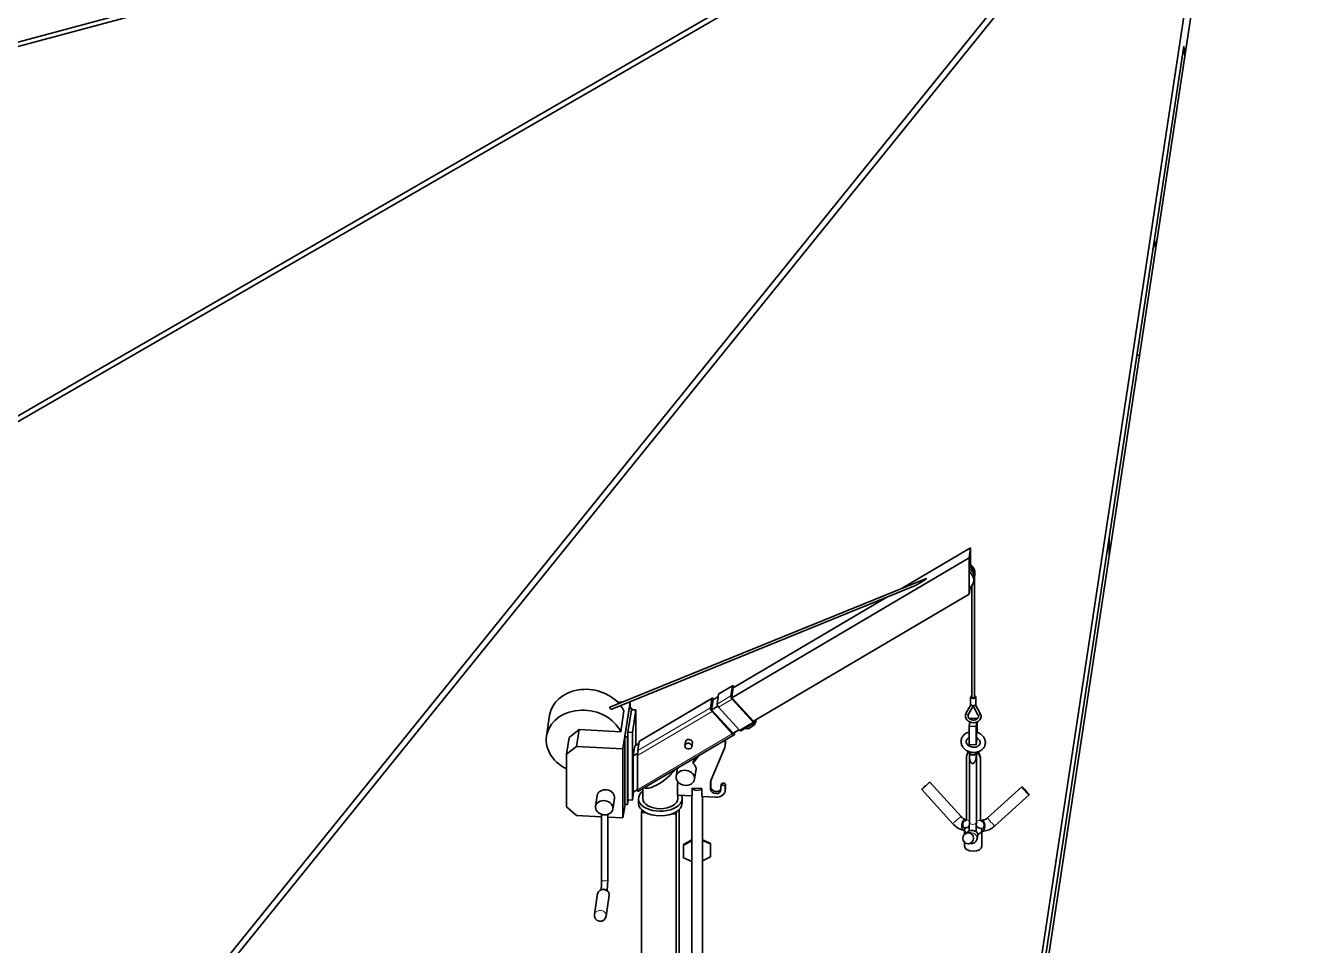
# Model space of a CAD drawing. Header units: millimetres. Extents: x 0 to 42050, y 0 to 29700.
# Drawn here: x 25430 to 26612, y 11475 to 12319 of the extents above; entities that cross this region are included whole.
import ezdxf

# ---------------------------------------------------------------- set-up
doc = ezdxf.new("R2010")
doc.units = ezdxf.units.MM
doc.header["$LTSCALE"] = 50
doc.layers.add('Visible', color=7, linetype='Continuous', lineweight=35)
doc.layers.add('Visible Narrow', color=7, linetype='Continuous', lineweight=18)

msp = doc.modelspace()

# ---------------------------------------------------------------- linework, layer by layer
at = {"layer": 'Visible', "color": 9, "true_color": 0xc0c0c0}
for p, q in [((23921.55, 11899.38), (26378.77, 12560.92)), ((26381.47, 12557.57), (23925.36, 11896.33)), ((24613.64, 11493.74), (26412.27, 12532.18)), ((26416.79, 12529.57), (24618.84, 11491.52)), ((25445.55, 11254.81), (26460.77, 12511.79)), ((26466.57, 12510.23), (25451.6, 11253.56)), ((26356.85, 11435.95), (26518.43, 12502.21)), ((26524.8, 12501.88), (26363.69, 11438.64)), ((26491.75, 12300.01), (26361.06, 11437.61)), ((26492.71, 12290.09), (26491.75, 12300.01)), ((26463.57, 12114.09), (26467.23, 12121.98)), ((26423.53, 11833.59), (26423.53, 11849.85))]:
    msp.add_line(p, q, dxfattribs=at)
at = {"layer": 'Visible'}
for p, q in [((26296.39, 11839.82), (26233.77, 11802.88)), ((26296.39, 11839.82), (26295, 11830.62)), ((26296.25, 11837.24), (26295.13, 11829.88)), ((26296.25, 11824.4), (26296.25, 11837.24)), ((26296.39, 11839.82), (26296.39, 11824.3)), ((26295, 11830.62), (26077.61, 11702.39)), ((26295, 11797.46), (26295, 11830.62)), ((26295.13, 11829.88), (26295.13, 11800.04)), ((26254.99, 11811.52), (25965.69, 11693.73)), ((26299.97, 11702.97), (26299.97, 11812.47)), ((26300.29, 11815.59), (26300.27, 11815.47)), ((26244.24, 11804.56), (25967.32, 11691.8)), ((26295.89, 11803.38), (26295, 11797.46)), ((26295.13, 11800.04), (26295.61, 11803.17)), ((26297.57, 11702.97), (26297.57, 11805.03)), ((26299.3, 11809.04), (26299.28, 11808.92)), ((26219.58, 11794.52), (26078.73, 11711.43)), ((26295, 11797.46), (26097.18, 11680.78)), ((26065.36, 11705.5), (26064.01, 11696.57)), ((26065.6, 11705.92), (26078.16, 11713.32)), ((26077.92, 11712.91), (26076.57, 11703.98)), ((26077.45, 11703.01), (26078.81, 11711.93)), ((26079.37, 11711.85), (26079.39, 11711.83)), ((26079.97, 11712.16), (26079.49, 11712.68)), ((25977.03, 11698.34), (25972.55, 11698.57)), ((25984.1, 11697.99), (25977.67, 11655.54)), ((25979.45, 11666.62), (25983.42, 11692.85)), ((25984.1, 11697.99), (25982.69, 11698.06)), ((25983.42, 11692.85), (25985.81, 11692.73)), ((25984.1, 11692.81), (25984.1, 11697.99)), ((25985.81, 11692.73), (25985.62, 11691.42)), ((25985.81, 11691.41), (25985.81, 11692.73)), ((25992.67, 11662.64), (26059.33, 11701.96)), ((26057.79, 11693.23), (26059.03, 11701.42)), ((26060.33, 11700.58), (26058.94, 11691.38)), ((26064.54, 11694.68), (26058.94, 11691.38)), ((26065.04, 11703.36), (26060.33, 11700.58)), ((26061.04, 11701.14), (26061.13, 11701.05)), ((26065.19, 11693.77), (26084.52, 11672.51)), ((26077.75, 11701.18), (26097.08, 11679.92)), ((26097.21, 11680.75), (26077.88, 11702.01)), ((26296.53, 11695.92), (26292.28, 11688.49)), ((26298.74, 11694.94), (26294.37, 11687.29)), ((26296.37, 11702.97), (26296.37, 11696.43)), ((26303.15, 11686.77), (26298.73, 11694.96)), ((26305.26, 11687.91), (26300.96, 11695.87)), ((26301.17, 11702.97), (26301.17, 11696.43)), ((25910.44, 11686.32), (25907.55, 11667.23)), ((25975.61, 11671.18), (25978.5, 11690.27)), ((25982.26, 11670.73), (25985.4, 11691.43)), ((25985.4, 11691.43), (25989.38, 11691.23)), ((25986.24, 11670.53), (25989.38, 11691.23)), ((25989.38, 11691.23), (25989.38, 11658.73)), ((26058.94, 11691.38), (26078.56, 11669.8)), ((26077.85, 11669.24), (26059.3, 11689.64)), ((26097.84, 11681.17), (26097.77, 11680.67)), ((26098.65, 11679.7), (26098.97, 11681.84)), ((26295.63, 11680.23), (26295.02, 11676.18)), ((26296.14, 11683.54), (26296.01, 11682.74)), ((26296.14, 11683.54), (26302.51, 11683.22)), ((26302.51, 11683.22), (26302.48, 11683.05)), ((26302.51, 11683.07), (26302.51, 11683.22)), ((26302.51, 11670.63), (26302.51, 11680.22)), ((25928.2, 11666.06), (25937.37, 11673.11)), ((25935.03, 11657.69), (25937.37, 11673.11)), ((25937.37, 11673.11), (25975.61, 11671.18)), ((25982.26, 11669.26), (25982.05, 11667.88)), ((25982.26, 11670.73), (25986.24, 11670.53)), ((25982.26, 11669.26), (25982.26, 11670.73)), ((25982.26, 11608.68), (25982.26, 11669.26)), ((25986.24, 11608.47), (25986.24, 11670.53)), ((25991.2, 11616.3), (26079.56, 11668.42)), ((26084.05, 11673.03), (26078.56, 11669.8)), ((26080.13, 11670.73), (26079.87, 11668.96)), ((26085.85, 11671.87), (26098.41, 11679.28)), ((26090.57, 11674.26), (26090.34, 11674.52)), ((26295.02, 11676.18), (26301.4, 11675.86)), ((26295.02, 11676.18), (26295.02, 11659.53)), ((26302.02, 11680.01), (26301.4, 11675.86)), ((26301.4, 11675.86), (26301.4, 11659.21)), ((25925.87, 11650.64), (25928.2, 11666.06)), ((25935.03, 11657.69), (25925.87, 11650.64)), ((25977.67, 11655.54), (25935.03, 11657.69)), ((25979.45, 11666.62), (25979.45, 11604.57)), ((25979.45, 11666.62), (25981.84, 11666.5)), ((25982.05, 11667.88), (25981.84, 11666.5)), ((25981.84, 11666.5), (25981.84, 11604.45)), ((25988.51, 11658.22), (25987.11, 11649.02)), ((25988.51, 11658.22), (25992.29, 11660.45)), ((25992.56, 11662.22), (25991.32, 11654.03)), ((26034.43, 11658.5), (26034.95, 11661.95)), ((26040.76, 11657.54), (26041.28, 11660.99)), ((26070.98, 11656.85), (26058.57, 11627.16)), ((26071.7, 11660.27), (26071.42, 11658.43)), ((26071.49, 11663.66), (26071.49, 11659.42)), ((26071.77, 11661.26), (26071.77, 11663.82)), ((26295.02, 11659.53), (26301.4, 11659.21)), ((26301.4, 11659.21), (26302.34, 11665.45)), ((25925.87, 11650.64), (25925.87, 11602.31)), ((25977.67, 11592.18), (25977.67, 11655.54)), ((25987.11, 11649.02), (25991.11, 11651.37)), ((25987.11, 11649.02), (25987.11, 11615.86)), ((25991.07, 11649.39), (25991.07, 11618.05)), ((26041.93, 11642.46), (26047.11, 11649.28)), ((26045.08, 11648.08), (26042.21, 11644.31)), ((26292.54, 11648.26), (26292.54, 11591.44)), ((26294.1, 11653.12), (26292.68, 11648.87)), ((26295.24, 11649.43), (26295.24, 11588.09)), ((26301.64, 11650.47), (26301.64, 11588.09)), ((26303.51, 11652.87), (26305.3, 11647.53)), ((26305.31, 11647.46), (26305.31, 11591.12)), ((26026.47, 11630.24), (26027.61, 11637.77)), ((26042.15, 11644.18), (26041.87, 11642.34)), ((26043.24, 11627.7), (26044.67, 11637.13)), ((26027.92, 11625.36), (26027.66, 11623.67)), ((26027.66, 11613.27), (26027.66, 11623.63)), ((26027.72, 11623.8), (26028.46, 11624.77)), ((26027.86, 11624.98), (26027.86, 11625.44)), ((26057.94, 11624.07), (26057.94, 11618.6)), ((26058.22, 11620.44), (26058.22, 11625.91)), ((26067.8, 11622.77), (26067.52, 11620.93)), ((26071.77, 11619.76), (26071.77, 11622.37)), ((26287.58, 11593.44), (26259.06, 11624.88)), ((25954.02, 11612.63), (25952.52, 11602.73)), ((25969.84, 11610.23), (25968.34, 11600.34)), ((25987.39, 11616.02), (25986.24, 11608.47)), ((25987.11, 11615.86), (25991.07, 11618.19)), ((25991.86, 11609.84), (25991.86, 11605.59)), ((25995.86, 11609.84), (25995.86, 11619.05)), ((26027.86, 11609.84), (26027.86, 11612.98)), ((26041.08, 11612.27), (26028.06, 11612.93)), ((26031.86, 11609.84), (26031.86, 11605.59)), ((26040.93, 11612.28), (26040.93, 11313.21)), ((26041.08, 11612.27), (26041.08, 11619.52)), ((26041.08, 11619.52), (26050.1, 11619.06)), ((26050.1, 11619.06), (26050.1, 11611.81)), ((26062.73, 11611.18), (26050.1, 11611.81)), ((26050.53, 11611.79), (26050.53, 11313.21)), ((26067.51, 11618.12), (26067.51, 11620.73)), ((26071.71, 11618.88), (26071.43, 11617.04)), ((26071.49, 11620.53), (26071.49, 11617.92)), ((26280.18, 11586.72), (26251.65, 11618.16)), ((26311.89, 11592.22), (26343.45, 11620.62)), ((26318.58, 11584.78), (26350.14, 11613.19)), ((25925.87, 11602.31), (25935.03, 11594.33)), ((25979.55, 11604.56), (25977.67, 11592.18)), ((25979.45, 11604.57), (25981.84, 11604.45)), ((25981.84, 11604.45), (25982.48, 11608.66)), ((25982.26, 11608.68), (25986.24, 11608.47)), ((25994.88, 11599.49), (25994.53, 11597.19)), ((25996.26, 11598.03), (25996.31, 11598.33)), ((25996.78, 11598.01), (25996.26, 11598.03)), ((26026.41, 11595.58), (26026.75, 11597.88)), ((26029.19, 11290.66), (26029.19, 11599.83)), ((25935.03, 11594.33), (25958.09, 11593.17)), ((25958.09, 11595.41), (25958.09, 11535.94)), ((25963.69, 11595.41), (25963.69, 11535.94)), ((25963.69, 11592.89), (25977.67, 11592.18)), ((25994.53, 11273.86), (25994.53, 11597.19)), ((25994.53, 11597.19), (25998.51, 11596.99)), ((26022.42, 11595.78), (26026.41, 11595.58)), ((26024.95, 11596.58), (26024.43, 11596.61)), ((26025, 11596.88), (26024.95, 11596.58)), ((26026.41, 11272.25), (26026.41, 11595.58)), ((26290.77, 11577.17), (26290.77, 11580.98)), ((26296.98, 11578.61), (26293.95, 11578.49)), ((26306.77, 11566.28), (26306.77, 11580.98)), ((26033.01, 11567.88), (26040.93, 11571.97)), ((26033.11, 11567.19), (26033.01, 11567.88)), ((26033.01, 11556.19), (26033.01, 11567.88)), ((26040.93, 11571.23), (26033.11, 11567.19)), ((26033.11, 11567.19), (26033.11, 11555.5)), ((26050.53, 11572.06), (26057.74, 11568.98)), ((26057.83, 11568.29), (26050.53, 11571.41)), ((26057.83, 11568.29), (26057.74, 11568.98)), ((26057.83, 11556.59), (26057.83, 11568.29)), ((26290.77, 11566.28), (26290.77, 11569.82)), ((26297.38, 11568.62), (26294.34, 11568.5)), ((26033.11, 11555.5), (26033.01, 11556.19)), ((26033.11, 11555.5), (26040.93, 11552.14)), ((26050.53, 11552.82), (26057.83, 11556.59)), ((25954.43, 11522.85), (25951.52, 11503.64)), ((25965.11, 11521.24), (25962.2, 11502.03))]:
    msp.add_line(p, q, dxfattribs=at)
msp.add_arc((25956.86, 11502.84), 5.4, 171.38325, 351.38325, dxfattribs=at)
at = {"layer": 'Visible', "color": 9, "true_color": 0xc0c0c0}
for centre, major_axis, start_param, end_param in [((26536.67, 12505.05), (-3300, 0), 6.0866343, 9.6231248), ((26536.67, 12505.05), (-3260, 0), 0, 1.7505123), ((26536.67, 12242.13), (-400, 0), 1.3494061, 1.3555987)]:
    msp.add_ellipse(centre, major_axis=major_axis, ratio=0.5773503, start_param=start_param, end_param=end_param, dxfattribs=at)
at = {"layer": 'Visible'}
for centre, major_axis, ratio, start_param, end_param in [((26288.43, 11817.39), (11.86, -1.8), 0.8133896, 0, 1.0976907), ((26288.41, 11817.28), (11.86, -1.8), 0.8133896, 0.0103633, 1.0959281), ((26288.32, 11816.7), (10.88, -1.65), 0.8133896, 0.0965038, 1.0225486), ((26249.61, 11808.04), (6.14, 3.66), 0.0756043, 3.6029168, 6.7445094), ((26287.43, 11810.83), (11.86, -1.8), 0.8133896, 0, 0.9934069), ((26287.42, 11810.72), (11.86, -1.8), 0.8133896, 5.536963, 7.2746842), ((25945.64, 11680.99), (-35.2, 5.33), 0.8133896, 3.9113319, 6.2831853), ((26066.74, 11703.99), (-1.14, 1.93), 0.411529, 0, 0.4680163), ((26077.94, 11702.47), (1.14, -1.93), 0.411529, 3.6096089, 5.1804052), ((26079.3, 11711.39), (-1.14, 1.93), 0.411529, 5.1804052, 6.7512016), ((26079.3, 11711.39), (-0.406, 0.689), 0.411529, 5.1804052, 6.7512016), ((26298.77, 11702.97), (2.4, 0), 0.5773503, 2.0943951, 7.3303829), ((25945.64, 11680.99), (35.2, -5.33), 0.8133896, 0.5085506, 0.6915031), ((26059.55, 11691.29), (-1.46, 2.48), 0.411529, 0.4680163, 2.0388126), ((26060.79, 11699.48), (-1.46, 2.48), 0.411529, 5.1804052, 6.7512016), ((26065.38, 11695.06), (1.14, -1.93), 0.411529, 3.6096089, 5.1804052), ((26077.94, 11702.47), (-0.406, 0.689), 0.411529, 0.4680163, 2.0388126), ((26298.77, 11696.43), (2.4, 0), 0.5773503, 3.1415927, 6.2831853), ((26298.77, 11702.97), (1.2, 0), 0.5773503, 3.1415927, 6.2831853), ((26298.77, 11697.41), (0.03, 2.46), 0.04074, 2.8576287, 3.0683952), ((25942.75, 11661.89), (-35.2, 5.33), 0.8133896, 3.6501432, 7.480548), ((26095.01, 11678.3), (-4.44, -4.04), 0.4111463, 0, 3.0643314), ((26097.28, 11681.21), (0.406, -0.689), 0.411529, 5.1804052, 6.7512016), ((26078.1, 11670.9), (1.46, -2.48), 0.411529, 5.1804052, 6.7512016), ((26084.72, 11673.8), (1.14, -1.93), 0.411529, 5.1804052, 6.2831853), ((26097.28, 11681.21), (1.14, -1.93), 0.411529, 5.1804052, 6.7512016), ((25992.56, 11659.23), (0.12, 3.41), 0.06422, 0.0410262, 0.5090424), ((26038.12, 11661.47), (3.16, -0.48), 0.8133896, 0, 3.1415927), ((26061.53, 11659.93), (9.89, -1.5), 0.8133896, 6.0821567, 6.4058236), ((26061.81, 11661.77), (9.89, -1.5), 0.8133896, 0, 0.1226383), ((25991.32, 11651.04), (0.12, 3.41), 0.06422, 0.5090424, 2.0798387), ((26298.77, 11652.6), (-4.75, 0), 0.5773503, 6.0601325, 6.4098119), ((26295.74, 11653.82), (-3.2, 0), 0.5773503, 1.0156542, 2.0071286), ((26298.44, 11650.47), (-3.2, 0), 0.5773503, 5.1487213, 6.1401957), ((26298.77, 11652.6), (4.75, 0), 0.5773503, 3.8876307, 5.3626143), ((26295.74, 11653.82), (-3.2, 0), 0.5773503, 2.0071286, 2.1460826), ((26298.44, 11650.47), (3.2, 0), 0.5773503, 1.8372678, 2.0071286), ((26298.44, 11650.47), (3.2, 0), 0.5773503, 0.9599311, 1.1412941), ((26302.11, 11653.5), (-3.2, 0), 0.5773503, 0.8125228, 0.9599311), ((26302.11, 11653.5), (-3.2, 0), 0.5773503, 0.9599311, 1.9514055), ((26298.44, 11650.47), (3.2, 0), 0.5773503, 6.251642, 7.2431164), ((26298.77, 11652.6), (4.75, 0), 0.5773503, 5.9820258, 6.3783748), ((26011.86, 11632.57), (-15.44, -12), 0.349269, 0.1573917, 2.2796024), ((26042.27, 11642.28), (-0.395, 0.06), 0.8133896, 5.8647715, 7.2192271), ((26036.11, 11637.25), (8.5, -1.29), 0.8133896, 6.1159366, 7.2192271), ((26042.55, 11644.12), (-0.395, 0.06), 0.8133896, 5.8647715, 6.2831853), ((26036.39, 11639.09), (8.5, -1.29), 0.8133896, 6.1159366, 6.1497329), ((26028.06, 11623.61), (-0.395, 0.06), 0.8133896, 5.8647715, 6.4058236), ((26069.9, 11623.47), (-11.86, 1.8), 0.8133896, 6.0821567, 6.4058236), ((26070.18, 11625.31), (-11.86, 1.8), 0.8133896, 0.0955023, 0.1226383), ((26069.5, 11620.63), (-1.98, 0.3), 0.8133896, 3.2642309, 6.4058236), ((26069.78, 11622.47), (1.98, -0.3), 0.8133896, 0.1226383, 3.1415927), ((26255.36, 11621.52), (3.7, 3.36), 0.0524734, 0, 3.1415927), ((25961.93, 11611.43), (-7.91, 1.2), 0.8133896, 3.1415927, 6.2831853), ((26011.86, 11609.84), (20, 0), 0.5773503, 2.4980915, 6.5399573), ((25991.32, 11619.71), (-0.12, -3.41), 0.06422, 5.2214314, 6.3242115), ((26011.86, 11609.84), (16, 0), 0.5773503, 3.1415927, 6.2831853), ((26028.06, 11613.25), (-0.395, 0.06), 0.8133896, 0.1226383, 1.6934346), ((26045.73, 11620.21), (-4.8, 0), 0.5773503, 0.2525704, 2.7144893), ((26062.73, 11618.36), (-4.75, 0.72), 0.8133896, 0.1226383, 3.2642309), ((26063.01, 11620.2), (4.75, -0.72), 0.8133896, 3.2642309, 6.0625985), ((26062.73, 11618.36), (8.7, -1.32), 0.8133896, 4.8350273, 6.4058236), ((26063.01, 11620.2), (8.7, -1.32), 0.8133896, 0, 0.1226383), ((26011.86, 11605.59), (20, 0), 0.5773503, 3.1415927, 6.2831853), ((26291.33, 11585.74), (-0.71, -4.95), 0.599166, 3.0052095, 6.3328297), ((26306.99, 11584.95), (-0.17, 5), 0.4799198, 2.9763918, 6.6973377), ((26298.77, 11580.98), (-8, 0), 0.5773503, 5.7777262, 6.933946), ((26297.97, 11577.51), (4.97, -0.55), 0.6408409, 0, 3.0418039), ((26298.77, 11580.98), (8, 0), 0.5773503, 5.2629776, 6.610647), ((26298.77, 11566.28), (8, 0), 0.5773503, 3.1415927, 6.2831853), ((25959.77, 11522.05), (-5.34, 0.81), 0.8133896, 3.1415927, 6.2831853)]:
    msp.add_ellipse(centre, major_axis=major_axis, ratio=ratio, start_param=start_param, end_param=end_param, dxfattribs=at)
for centre, major_axis, ratio in [((26037.59, 11658.02), (3.16, -0.48), 0.8133896), ((26034.85, 11628.97), (-8.38, 1.27), 0.8133896), ((26346.79, 11616.9), (3.34, -3.72), 0.0484927), ((25960.43, 11601.53), (7.91, -1.2), 0.8133896), ((26294.15, 11573.49), (-0.2, 5), 0.9974442)]:
    msp.add_ellipse(centre, major_axis=major_axis, ratio=ratio, dxfattribs=at)
for points, knots in [([(26299.97, 11812.47), (26299.97, 11813.56), (26299.76, 11814.64), (26298.97, 11816.74), (26298.37, 11817.75), (26296.91, 11819.5), (26296.07, 11820.25), (26295.13, 11820.9)], [1.57079633, 1.57079633, 1.57079633, 1.57079633, 1.87724604, 1.87724604, 2.19099954, 2.19099954, 2.48090049, 2.48090049, 2.48090049, 2.48090049]), ([(26299.65, 11814.82), (26299.72, 11815.07), (26299.78, 11815.28), (26299.88, 11815.58), (26299.92, 11815.68), (26299.97, 11815.79), (26299.99, 11815.82), (26300.02, 11815.85), (26300.03, 11815.87), (26300.05, 11815.89), (26300.06, 11815.89), (26300.08, 11815.9), (26300.09, 11815.9), (26300.11, 11815.9), (26300.12, 11815.9), (26300.15, 11815.89), (26300.16, 11815.87), (26300.22, 11815.81), (26300.25, 11815.73), (26300.27, 11815.65), (26300.28, 11815.61), (26300.29, 11815.58)], [11.58160896, 11.58160896, 11.58160896, 11.58160896, 11.76454062, 11.76454062, 11.90011321, 11.90011321, 11.94502308, 11.94502308, 11.97187113, 11.97187113, 11.99128021, 11.99128021, 12.01037999, 12.01037999, 12.03711116, 12.03711116, 12.09059174, 12.09059174, 12.25519732, 12.25519732, 12.34601973, 12.34601973, 12.34601973, 12.34601973]), ([(25965.69, 11693.73), (25965.67, 11693.72), (25965.64, 11693.7), (25965.55, 11693.64), (25965.51, 11693.56), (25965.49, 11693.39), (25965.5, 11693.28), (25965.58, 11693.04), (25965.64, 11692.92), (25965.81, 11692.67), (25965.91, 11692.53), (25966.16, 11692.28), (25966.29, 11692.17), (25966.54, 11691.99), (25966.68, 11691.91), (25966.94, 11691.8), (25967.06, 11691.77), (25967.22, 11691.77), (25967.27, 11691.78), (25967.32, 11691.8)], [0.78764447, 0.78764447, 0.78764447, 0.78764447, 0.8265343, 0.8265343, 0.93922503, 0.93922503, 1.05191577, 1.05191577, 1.16460651, 1.16460651, 1.28749758, 1.28749758, 1.41038865, 1.41038865, 1.53189103, 1.53189103, 1.6533934, 1.6533934, 1.72738881, 1.72738881, 1.72738881, 1.72738881]), ([(26292.28, 11688.49), (26291.96, 11687.92), (26291.74, 11687.3), (26291.55, 11686.05), (26291.57, 11685.41), (26291.84, 11684.15), (26292.09, 11683.54), (26292.79, 11682.39), (26293.26, 11681.85), (26294.36, 11680.91), (26295, 11680.51), (26296.4, 11679.89), (26297.15, 11679.68), (26298.69, 11679.45), (26299.47, 11679.45), (26301, 11679.65), (26301.74, 11679.86), (26303.08, 11680.48), (26303.69, 11680.88), (26304.71, 11681.85), (26305.12, 11682.4), (26305.69, 11683.58), (26305.87, 11684.2), (26305.98, 11685.47), (26305.92, 11686.11), (26305.63, 11687.13), (26305.47, 11687.53), (26305.26, 11687.91)], [4.2853104, 4.2853104, 4.2853104, 4.2853104, 4.5891373, 4.5891373, 4.8860885, 4.8860885, 5.1895872, 5.1895872, 5.5070244, 5.5070244, 5.8357995, 5.8357995, 6.1697148, 6.1697148, 6.50481, 6.50481, 6.8385606, 6.8385606, 7.166703, 7.166703, 7.482527, 7.482527, 7.7842204, 7.7842204, 8.0813994, 8.0813994, 8.2810602, 8.2810602, 8.2810602, 8.2810602]), ([(26294.37, 11687.29), (26294.16, 11686.93), (26294.04, 11686.55), (26293.96, 11685.73), (26294.02, 11685.29), (26294.32, 11684.47), (26294.54, 11684.08), (26295.14, 11683.38), (26295.49, 11683.07), (26296.3, 11682.55), (26296.75, 11682.34), (26297.69, 11682.03), (26298.19, 11681.93), (26299.19, 11681.86), (26299.69, 11681.88), (26300.64, 11682.05), (26301.09, 11682.2), (26301.89, 11682.58), (26302.25, 11682.83), (26302.85, 11683.39), (26303.09, 11683.72), (26303.44, 11684.43), (26303.54, 11684.83), (26303.55, 11685.66), (26303.46, 11686.09), (26303.23, 11686.61), (26303.19, 11686.69), (26303.15, 11686.77)], [4.2853104, 4.2853104, 4.2853104, 4.2853104, 4.6352374, 4.6352374, 5.0073234, 5.0073234, 5.344355, 5.344355, 5.6549296, 5.6549296, 5.9566083, 5.9566083, 6.2560255, 6.2560255, 6.5552284, 6.5552284, 6.8556629, 6.8556629, 7.1614992, 7.1614992, 7.483916, 7.483916, 7.8403431, 7.8403431, 8.2094516, 8.2094516, 8.2810602, 8.2810602, 8.2810602, 8.2810602]), ([(26302.07, 11670.77), (26303.23, 11670.41), (26304.34, 11669.9), (26306.31, 11668.59), (26307.19, 11667.8), (26308.6, 11666.03), (26309.14, 11665.05), (26309.81, 11663.03), (26309.97, 11662), (26309.89, 11659.99), (26309.67, 11659.01), (26308.9, 11657.18), (26308.35, 11656.33), (26306.96, 11654.81), (26306.11, 11654.15), (26304.19, 11653.07), (26303.1, 11652.67), (26300.81, 11652.18), (26299.6, 11652.09), (26297.18, 11652.26), (26295.98, 11652.51), (26293.7, 11653.34), (26292.63, 11653.91), (26290.74, 11655.31), (26289.92, 11656.14), (26288.64, 11657.97), (26288.16, 11658.97), (26287.62, 11661), (26287.54, 11662.03), (26287.75, 11664.02), (26288.03, 11664.98), (26288.91, 11666.76), (26289.52, 11667.59), (26291.01, 11669.04), (26291.91, 11669.66), (26293.56, 11670.47), (26294.28, 11670.74), (26295.02, 11670.93)], [3.4434804, 3.4434804, 3.4434804, 3.4434804, 3.7825431, 3.7825431, 4.1172377, 4.1172377, 4.4399467, 4.4399467, 4.7445608, 4.7445608, 5.0370929, 5.0370929, 5.332595, 5.332595, 5.6431109, 5.6431109, 5.9699642, 5.9699642, 6.3062872, 6.3062872, 6.6456753, 6.6456753, 6.9843475, 6.9843475, 7.3175542, 7.3175542, 7.6372419, 7.6372419, 7.9388524, 7.9388524, 8.2307465, 8.2307465, 8.5282959, 8.5282959, 8.8419701, 8.8419701, 9.0591269, 9.0591269, 9.0591269, 9.0591269]), ([(26301.95, 11670.35), (26301.94, 11670.26), (26301.93, 11670.16), (26301.9, 11669.93), (26301.89, 11669.8), (26301.86, 11669.55), (26301.85, 11669.41), (26301.83, 11669.1), (26301.82, 11668.94), (26301.8, 11668.64), (26301.79, 11668.48), (26301.77, 11668.14), (26301.77, 11667.97), (26301.76, 11667.67), (26301.75, 11667.5), (26301.75, 11667.18), (26301.74, 11667.03), (26301.74, 11666.76), (26301.75, 11666.62), (26301.75, 11666.37), (26301.76, 11666.26), (26301.77, 11666.08), (26301.77, 11666), (26301.79, 11665.86), (26301.8, 11665.81), (26301.82, 11665.74), (26301.83, 11665.72), (26301.84, 11665.72)], [0, 0, 0, 0, 0.1092885, 0.1092885, 0.2185771, 0.2185771, 0.3302847, 0.3302847, 0.4419923, 0.4419923, 0.5575462, 0.5575462, 0.6731001, 0.6731001, 0.7939314, 0.7939314, 0.9147626, 0.9147626, 1.0380248, 1.0380248, 1.161287, 1.161287, 1.2829656, 1.2829656, 1.4046442, 1.4046442, 1.5101834, 1.5101834, 1.5101834, 1.5101834]), ([(26302.07, 11670.77), (26302.07, 11670.77), (26302.07, 11670.77), (26302.06, 11670.77), (26302.04, 11670.75), (26302.02, 11670.68), (26302.01, 11670.64), (26301.98, 11670.51), (26301.97, 11670.43), (26301.95, 11670.35)], [3.34866011, 3.34866011, 3.34866011, 3.34866011, 3.36673176, 3.36673176, 3.47843937, 3.47843937, 3.58772791, 3.58772791, 3.69701645, 3.69701645, 3.69701645, 3.69701645]), ([(26301.84, 11665.72), (26302.41, 11665.44), (26302.93, 11665.1), (26303.82, 11664.33), (26304.18, 11663.91), (26304.76, 11663.01), (26304.95, 11662.53), (26305.16, 11661.53), (26305.16, 11661.01), (26304.91, 11659.95), (26304.63, 11659.41), (26303.84, 11658.5), (26303.38, 11658.12), (26302.32, 11657.53), (26301.74, 11657.3), (26300.5, 11657.01), (26299.85, 11656.94), (26298.54, 11656.96), (26297.87, 11657.04), (26296.6, 11657.37), (26295.98, 11657.61), (26294.88, 11658.2), (26294.38, 11658.56), (26293.54, 11659.35), (26293.2, 11659.78), (26292.67, 11660.7), (26292.51, 11661.18), (26292.36, 11662.2), (26292.4, 11662.73), (26292.74, 11663.78), (26293.05, 11664.31), (26293.9, 11665.17), (26294.39, 11665.53), (26294.98, 11665.82), (26295, 11665.83), (26295.02, 11665.84)], [3.6312456, 3.6312456, 3.6312456, 3.6312456, 3.9221422, 3.9221422, 4.2188528, 4.2188528, 4.5353531, 4.5353531, 4.9029134, 4.9029134, 5.309916, 5.309916, 5.6449966, 5.6449966, 5.9463003, 5.9463003, 6.2382631, 6.2382631, 6.5281183, 6.5281183, 6.8178795, 6.8178795, 7.1092311, 7.1092311, 7.4077411, 7.4077411, 7.7296627, 7.7296627, 8.1080465, 8.1080465, 8.5075265, 8.5075265, 8.834373, 8.834373, 8.8464319, 8.8464319, 8.8464319, 8.8464319]), ([(26294.05, 11652.25), (26294.03, 11652.2), (26294.01, 11652.15), (26293.53, 11650.99), (26293.1, 11650), (26292.72, 11648.99), (26292.63, 11648.73), (26292.55, 11648.42), (26292.54, 11648.33), (26292.54, 11648.26)], [1.0888289, 1.0888289, 1.0888289, 1.0888289, 1.1422547, 1.1422547, 2.2845094, 2.2845094, 2.6849318, 2.6849318, 2.8807561, 2.8807561, 2.8807561, 2.8807561]), ([(26301.64, 11650.42), (26301.64, 11650.34), (26301.64, 11650.27), (26301.61, 11648.6), (26301.44, 11647), (26300.89, 11645.07), (26300.7, 11644.53), (26300.2, 11643.51), (26299.9, 11643.04), (26299.34, 11642.51), (26299.13, 11642.36), (26298.66, 11642.14), (26298.41, 11642.09), (26297.92, 11642.11), (26297.67, 11642.19), (26297.23, 11642.45), (26297.03, 11642.63), (26296.51, 11643.21), (26296.24, 11643.71), (26295.82, 11644.77), (26295.67, 11645.33), (26295.26, 11647.31), (26295.2, 11648.92), (26295.27, 11650.59), (26295.27, 11650.66), (26295.28, 11650.74)], [1.0888289, 1.0888289, 1.0888289, 1.0888289, 1.1422547, 1.1422547, 2.2845094, 2.2845094, 2.6849318, 2.6849318, 3.0853542, 3.0853542, 3.268349, 3.268349, 3.4513438, 3.4513438, 3.6343386, 3.6343386, 3.8173335, 3.8173335, 4.2177558, 4.2177558, 4.6181782, 4.6181782, 5.760433, 5.760433, 5.8138588, 5.8138588, 5.8138588, 5.8138588]), ([(26305.31, 11647.46), (26305.31, 11647.52), (26305.24, 11647.67), (26305.04, 11648.1), (26304.9, 11648.37), (26304.38, 11649.43), (26303.88, 11650.47), (26303.35, 11651.68), (26303.33, 11651.73), (26303.3, 11651.79)], [3.8258421, 3.8258421, 3.8258421, 3.8258421, 4.2177558, 4.2177558, 4.6181782, 4.6181782, 5.760433, 5.760433, 5.8138588, 5.8138588, 5.8138588, 5.8138588]), ([(26290.62, 11580.79), (26289.82, 11580.91), (26289.03, 11581.09), (26287.49, 11581.59), (26286.74, 11581.9), (26285.28, 11582.62), (26284.58, 11583.03), (26283.22, 11583.94), (26282.57, 11584.45), (26281.32, 11585.53), (26280.73, 11586.11), (26280.18, 11586.72)], [6.02738388, 6.02738388, 6.02738388, 6.02738388, 6.20071721, 6.20071721, 6.37405055, 6.37405055, 6.54738388, 6.54738388, 6.72071721, 6.72071721, 6.89405055, 6.89405055, 6.89405055, 6.89405055]), ([(26292.04, 11590.69), (26291.83, 11590.72), (26291.59, 11590.77), (26291.05, 11590.95), (26290.76, 11591.07), (26290.14, 11591.37), (26289.82, 11591.56), (26289.16, 11592), (26288.83, 11592.25), (26288.19, 11592.81), (26287.88, 11593.12), (26287.58, 11593.44)], [6.02738388, 6.02738388, 6.02738388, 6.02738388, 6.20071721, 6.20071721, 6.37405055, 6.37405055, 6.54738388, 6.54738388, 6.72071721, 6.72071721, 6.89405055, 6.89405055, 6.89405055, 6.89405055]), ([(26291.31, 11589.6), (26291.29, 11589.6), (26291.27, 11589.59), (26291.13, 11589.57), (26291, 11589.53), (26290.74, 11589.41), (26290.61, 11589.32), (26290.39, 11589.14), (26290.27, 11589.02), (26290.05, 11588.75), (26289.94, 11588.59), (26289.77, 11588.29), (26289.68, 11588.11), (26289.52, 11587.72), (26289.45, 11587.52), (26289.35, 11587.14), (26289.31, 11586.93), (26289.25, 11586.49), (26289.23, 11586.27), (26289.22, 11585.88), (26289.22, 11585.66), (26289.26, 11585.25), (26289.3, 11585.05), (26289.38, 11584.7), (26289.44, 11584.52), (26289.57, 11584.18), (26289.65, 11584.03), (26289.82, 11583.78), (26289.92, 11583.66), (26290.13, 11583.46), (26290.24, 11583.38), (26290.46, 11583.26), (26290.58, 11583.22), (26290.77, 11583.19), (26290.82, 11583.19), (26290.87, 11583.18)], [2.0662123, 2.0662123, 2.0662123, 2.0662123, 2.090199, 2.090199, 2.2372938, 2.2372938, 2.3843886, 2.3843886, 2.5314835, 2.5314835, 2.6785783, 2.6785783, 2.8276377, 2.8276377, 2.9766971, 2.9766971, 3.1271434, 3.1271434, 3.2775896, 3.2775896, 3.4282141, 3.4282141, 3.5788387, 3.5788387, 3.7285767, 3.7285767, 3.8783147, 3.8783147, 4.0269722, 4.0269722, 4.1756297, 4.1756297, 4.3241514, 4.3241514, 4.3871075, 4.3871075, 4.3871075, 4.3871075]), ([(26292.54, 11591.44), (26292.54, 11591.13), (26292.5, 11590.86), (26292.4, 11590.43), (26292.33, 11590.27), (26292.19, 11590.03), (26292.12, 11589.95), (26291.97, 11589.82), (26291.89, 11589.76), (26291.66, 11589.66), (26291.51, 11589.62), (26291.31, 11589.6)], [4.712389, 4.712389, 4.712389, 4.712389, 4.9313262, 4.9313262, 5.1502634, 5.1502634, 5.3692007, 5.3692007, 5.5881379, 5.5881379, 5.8070751, 5.8070751, 5.8070751, 5.8070751]), ([(26295.24, 11588.09), (26295.24, 11587.54), (26295.24, 11586.93), (26295.21, 11585.65), (26295.19, 11584.98), (26295.13, 11583.61), (26295.1, 11582.91), (26295.02, 11581.55), (26294.98, 11580.89), (26294.94, 11580.26)], [3.14159265, 3.14159265, 3.14159265, 3.14159265, 3.37375847, 3.37375847, 3.60592429, 3.60592429, 3.83809011, 3.83809011, 4.06244436, 4.06244436, 4.06244436, 4.06244436]), ([(26301.64, 11588.09), (26301.64, 11587.48), (26301.64, 11586.82), (26301.61, 11585.45), (26301.58, 11584.74), (26301.53, 11583.28), (26301.49, 11582.55), (26301.41, 11581.09), (26301.36, 11580.38), (26301.31, 11579.68)], [3.14159265, 3.14159265, 3.14159265, 3.14159265, 3.37550725, 3.37550725, 3.60942185, 3.60942185, 3.84333645, 3.84333645, 4.07444222, 4.07444222, 4.07444222, 4.07444222]), ([(26305.31, 11591.12), (26305.31, 11590.83), (26305.35, 11590.58), (26305.46, 11590.14), (26305.54, 11589.96), (26305.74, 11589.64), (26305.85, 11589.5), (26306.13, 11589.25), (26306.3, 11589.14), (26306.71, 11588.94), (26306.96, 11588.86), (26307.25, 11588.8)], [4.712389, 4.712389, 4.712389, 4.712389, 4.9315968, 4.9315968, 5.1508047, 5.1508047, 5.3700126, 5.3700126, 5.5892204, 5.5892204, 5.8084283, 5.8084283, 5.8084283, 5.8084283]), ([(26306.83, 11589.95), (26307.11, 11589.96), (26307.41, 11589.99), (26308.07, 11590.12), (26308.41, 11590.21), (26309.12, 11590.46), (26309.48, 11590.61), (26310.2, 11590.98), (26310.55, 11591.2), (26311.24, 11591.67), (26311.58, 11591.93), (26311.89, 11592.22)], [6.02738388, 6.02738388, 6.02738388, 6.02738388, 6.20071721, 6.20071721, 6.37405055, 6.37405055, 6.54738388, 6.54738388, 6.72071721, 6.72071721, 6.89405055, 6.89405055, 6.89405055, 6.89405055]), ([(26307.18, 11582.36), (26307.22, 11582.36), (26307.26, 11582.36), (26307.4, 11582.37), (26307.5, 11582.4), (26307.68, 11582.49), (26307.78, 11582.56), (26307.97, 11582.75), (26308.05, 11582.86), (26308.2, 11583.09), (26308.28, 11583.24), (26308.41, 11583.56), (26308.47, 11583.73), (26308.56, 11584.07), (26308.6, 11584.27), (26308.67, 11584.68), (26308.69, 11584.89), (26308.71, 11585.29), (26308.71, 11585.51), (26308.69, 11585.95), (26308.67, 11586.16), (26308.64, 11586.39), (26308.64, 11586.42), (26308.63, 11586.44)], [5.1545336, 5.1545336, 5.1545336, 5.1545336, 5.2124665, 5.2124665, 5.3606741, 5.3606741, 5.5096422, 5.5096422, 5.6586103, 5.6586103, 5.8086631, 5.8086631, 5.9587159, 5.9587159, 6.1093404, 6.1093404, 6.2599649, 6.2599649, 6.4104112, 6.4104112, 6.5608574, 6.5608574, 6.5821718, 6.5821718, 6.5821718, 6.5821718]), ([(26308.63, 11586.44), (26308.61, 11586.61), (26308.57, 11586.79), (26308.48, 11587.16), (26308.43, 11587.34), (26308.31, 11587.66), (26308.24, 11587.83), (26308.08, 11588.12), (26307.99, 11588.25), (26307.83, 11588.45), (26307.73, 11588.55), (26307.54, 11588.7), (26307.43, 11588.75), (26307.31, 11588.79), (26307.28, 11588.79), (26307.25, 11588.8)], [1.81339451, 1.81339451, 1.81339451, 1.81339451, 1.94113957, 1.94113957, 2.09019896, 2.09019896, 2.2372938, 2.2372938, 2.38438864, 2.38438864, 2.53148347, 2.53148347, 2.67857831, 2.67857831, 2.72453192, 2.72453192, 2.72453192, 2.72453192]), ([(26295.16, 11584.27), (26294.61, 11583.95), (26294.03, 11583.69), (26292.59, 11583.27), (26291.73, 11583.17), (26290.87, 11583.18)], [5.49806241, 5.49806241, 5.49806241, 5.49806241, 5.67274322, 5.67274322, 5.91283178, 5.91283178, 5.91283178, 5.91283178]), ([(26302.94, 11576.96), (26302.89, 11576.44), (26302.83, 11575.95), (26302.7, 11575.04), (26302.64, 11574.62), (26302.5, 11573.83), (26302.43, 11573.46), (26302.24, 11572.71), (26302.16, 11572.35), (26301.81, 11571.57), (26301.73, 11571.4), (26301.42, 11570.87), (26301.18, 11570.48), (26300.26, 11569.63), (26299.73, 11569.22), (26298.48, 11568.76), (26297.94, 11568.64), (26297.38, 11568.62)], [4.45658755, 4.45658755, 4.45658755, 4.45658755, 4.62992089, 4.62992089, 4.80325422, 4.80325422, 4.97658755, 4.97658755, 5.14992089, 5.14992089, 5.193711, 5.193711, 5.25688293, 5.25688293, 5.2991767, 5.2991767, 5.32325422, 5.32325422, 5.32325422, 5.32325422]), ([(26301.58, 11584.74), (26301.8, 11584.54), (26302.02, 11584.35), (26302.96, 11583.64), (26303.75, 11583.21), (26305.42, 11582.61), (26306.29, 11582.43), (26307.18, 11582.36)], [5.35360312, 5.35360312, 5.35360312, 5.35360312, 5.43260535, 5.43260535, 5.67267748, 5.67267748, 5.9127496, 5.9127496, 5.9127496, 5.9127496]), ([(26307.16, 11579.95), (26308, 11579.98), (26308.83, 11580.08), (26310.47, 11580.4), (26311.28, 11580.62), (26312.87, 11581.18), (26313.65, 11581.51), (26315.15, 11582.29), (26315.88, 11582.72), (26317.28, 11583.69), (26317.95, 11584.22), (26318.58, 11584.78)], [6.02738388, 6.02738388, 6.02738388, 6.02738388, 6.20071721, 6.20071721, 6.37405055, 6.37405055, 6.54738388, 6.54738388, 6.72071721, 6.72071721, 6.89405055, 6.89405055, 6.89405055, 6.89405055]), ([(25958.09, 11535.94), (25958.09, 11535.31), (25958.07, 11534.61), (25958.03, 11533.11), (25958, 11532.3), (25957.92, 11530.69), (25957.87, 11529.88), (25957.76, 11528.35), (25957.7, 11527.62), (25957.6, 11526.69), (25957.57, 11526.42), (25957.54, 11526.17)], [3.1415927, 3.1415927, 3.1415927, 3.1415927, 3.4426808, 3.4426808, 3.7526054, 3.7526054, 4.0646733, 4.0646733, 4.3747493, 4.3747493, 4.5134018, 4.5134018, 4.5134018, 4.5134018]), ([(25963.69, 11535.94), (25963.69, 11535.22), (25963.67, 11534.44), (25963.63, 11532.79), (25963.59, 11531.94), (25963.5, 11530.22), (25963.45, 11529.37), (25963.33, 11527.74), (25963.26, 11526.96), (25963.16, 11525.94), (25963.12, 11525.64), (25963.09, 11525.35)], [3.1415927, 3.1415927, 3.1415927, 3.1415927, 3.4557519, 3.4557519, 3.7699112, 3.7699112, 4.0840704, 4.0840704, 4.3982297, 4.3982297, 4.5408949, 4.5408949, 4.5408949, 4.5408949])]:
    msp.add_open_spline(points, degree=3, knots=knots, dxfattribs=at)
for points in [[(26296.7, 11816.55), (26296.29, 11817.25), (26295.76, 11817.9), (26295.13, 11818.5)], [(26300.29, 11815.58), (26300.22, 11815.06), (26300.09, 11814.45), (26299.86, 11813.8)]]:
    msp.add_open_spline(points, degree=3, dxfattribs=at)
at = {"layer": 'Visible Narrow'}
for p, q in [((26064.01, 11696.57), (26076.57, 11703.98)), ((26065.36, 11705.5), (26077.92, 11712.91)), ((26078.74, 11711.48), (26079.37, 11711.85)), ((25991.32, 11654.03), (26057.79, 11693.23)), ((25992.56, 11662.22), (26059.03, 11701.42)), ((26065.19, 11693.77), (26077.75, 11701.18)), ((25991.07, 11649.39), (26059.3, 11689.64)), ((26097.51, 11680.52), (26097.77, 11680.67)), ((25991.07, 11618.05), (26077.85, 11669.24)), ((26084.52, 11672.51), (26097.08, 11679.92)), ((26071.77, 11661.26), (26071.49, 11659.42)), ((26041.93, 11642.46), (26042.21, 11644.31)), ((26027.72, 11623.8), (26027.95, 11625.33)), ((26058.22, 11625.91), (26057.94, 11624.07)), ((26071.77, 11622.37), (26071.49, 11620.53)), ((26058.22, 11620.44), (26057.94, 11618.6)), ((26071.77, 11619.76), (26071.49, 11617.92))]:
    msp.add_line(p, q, dxfattribs=at)
for centre, major_axis, ratio, start_param, end_param in [((26298.77, 11812.47), (1.2, 0), 0.5773503, 5.108552, 6.2831853), ((26293.32, 11687.89), (-1.04, 0.6), 0.5549689, 0, 3.1415927), ((26304.21, 11687.34), (1.06, 0.57), 0.4960161, 3.1415927, 6.2831853), ((26283.88, 11590.08), (3.7, 3.36), 0.0524734, 0, 3.1415927), ((26295.74, 11591.44), (-3.2, 0), 0.5773503, 0, 1.4154083), ((26298.44, 11588.09), (3.2, 0), 0.5773503, 3.1415927, 6.2831853), ((26302.11, 11591.12), (3.2, 0), 0.5773503, 4.5646998, 6.2831853), ((26315.23, 11588.5), (3.34, -3.72), 0.0484927, 3.1415927, 6.2831853), ((26297.18, 11573.61), (-0.2, 5), 0.9974442, 3.1415927, 6.2831853), ((25960.19, 11524.81), (2.77, -0.42), 0.8133896, 0.5190074, 2.6225853), ((25960.89, 11535.94), (-2.8, 0), 0.5773503, 0, 3.1415927), ((25956.86, 11502.84), (5.34, -0.81), 0.8133896, 0, 3.1415927)]:
    msp.add_ellipse(centre, major_axis=major_axis, ratio=ratio, start_param=start_param, end_param=end_param, dxfattribs=at)

doc.saveas('drawing.dxf')
